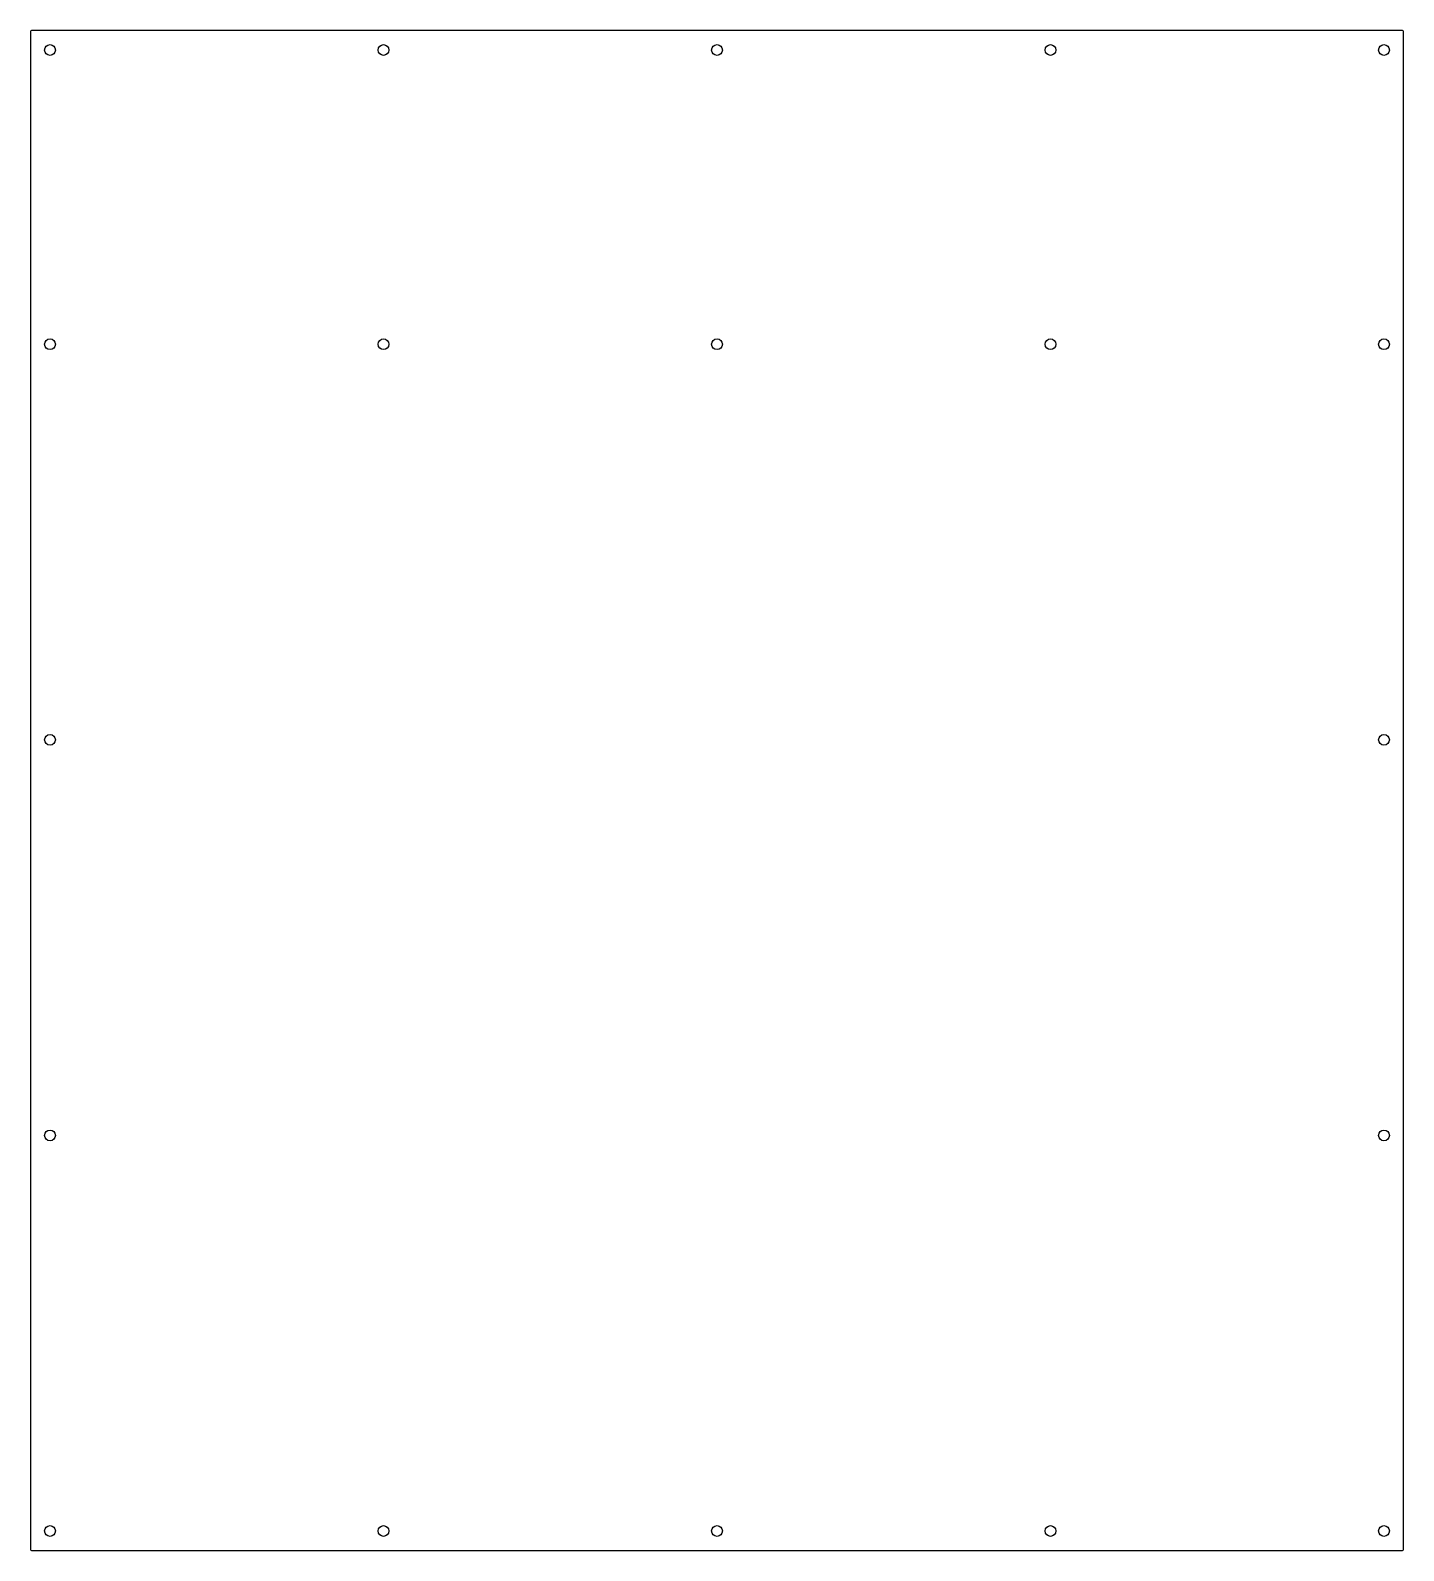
# Model space of a CAD drawing. Header units: millimetres. Extents: x -350 to 350, y -388 to 388.
import ezdxf

# ---------------------------------------------------------------- set-up
doc = ezdxf.new("R2010")
doc.units = ezdxf.units.MM

msp = doc.modelspace()

# ---------------------------------------------------------------- linework, layer by layer
at = {"color": 7, "linetype": 'Continuous', "lineweight": 25}
for p, q in [((349, 387.5), (-349, 387.5)), ((-350, 386.5), (-350, -386.5)), ((350, -386.5), (350, 386.5)), ((-349, -387.5), (349, -387.5))]:
    msp.add_line(p, q, dxfattribs=at)
for centre in [(-340, 377.5), (-170, 377.5), (0, 377.5), (170, 377.5), (340, 377.5), (-340, 227.5), (-170, 227.5), (0, 227.5), (170, 227.5), (340, 227.5), (-340, 25.83), (340, 25.83), (-340, -175.83), (340, -175.83), (-340, -377.5), (-170, -377.5), (0, -377.5), (170, -377.5), (340, -377.5)]:
    msp.add_circle(centre, 2.75, dxfattribs=at)
for centre, start, end in [((-349, 386.5), 90, 180), ((349, 386.5), 0, 90), ((-349, -386.5), 180, 270), ((349, -386.5), 270, 0)]:
    msp.add_arc(centre, 1, start, end, dxfattribs=at)

doc.saveas('drawing.dxf')
